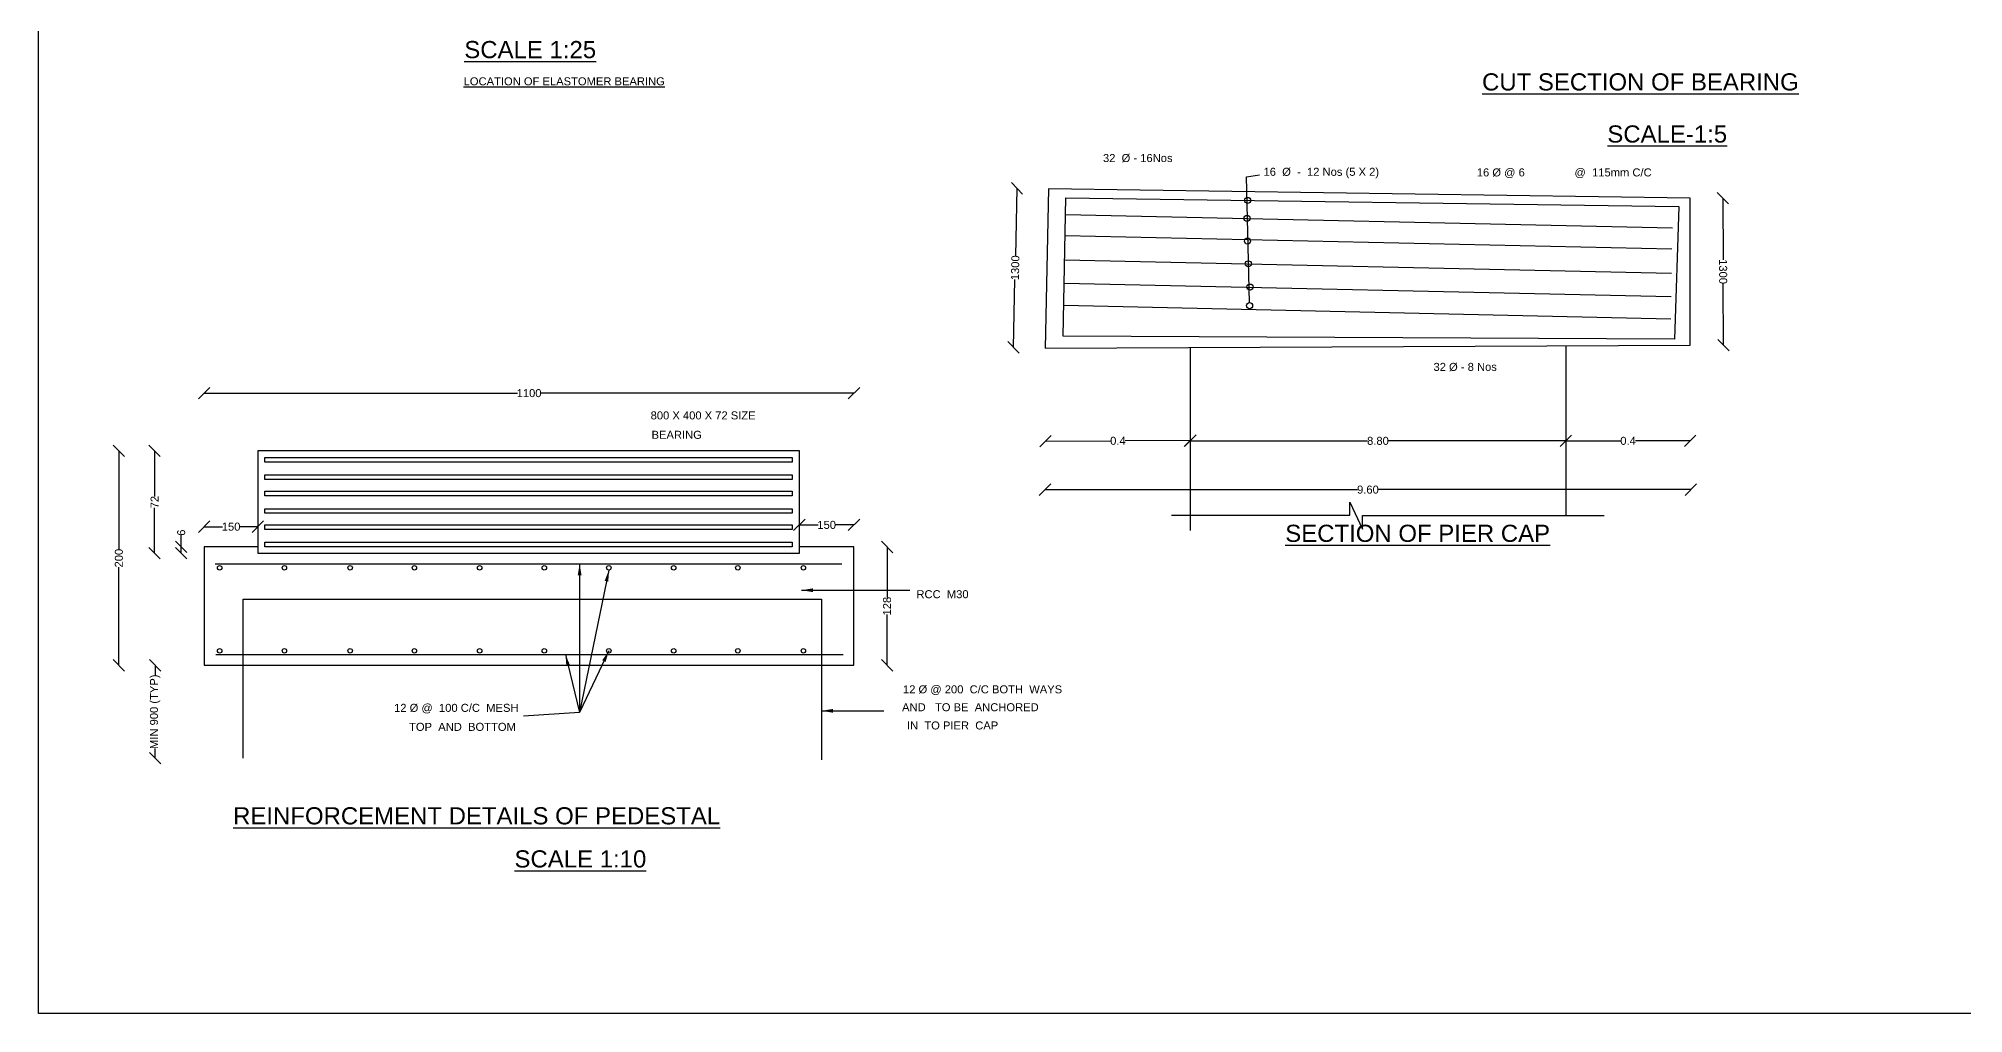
# Model space of a CAD drawing. Header units: millimetres. Extents: x 14844 to 22662, y 9932 to 15488.
# Drawn here: x 14844 to 19896, y 9932 to 12489 of the extents above; entities that cross this region are included whole.
import ezdxf

# ---------------------------------------------------------------- set-up
doc = ezdxf.new("R2010")
doc.units = ezdxf.units.MM
doc.header["$MEASUREMENT"] = 0
for name, color, linetype in [('DIMENSIONS', 7, 'Continuous'), ('DRAWING', 7, 'Continuous'), ('TEXT', 7, 'Continuous')]:
    doc.layers.add(name, color=color, linetype=linetype)
doc.styles.get("Standard").update_dxf_attribs({"font": 'arial.ttf', "height": 21})
doc.dimstyles.get("Standard").update_dxf_attribs({"dimtxt": 21, "dimasz": 30, "dimexe": 0.18, "dimexo": 0.0625, "dimgap": 0.09, "dimtad": 0, "dimdec": 0, "dimzin": 0, "dimdsep": 46, "dimtxsty": 'Standard', "dimblk": 'OBLIQUE', "dimcen": 0.09, "dimse1": 1, "dimse2": 1, "dimadec": 0, "dimazin": 0, "dimtfac": 1, "dimtdec": 0, "dimtofl": 0, "dimtmove": 0, "dimatfit": 3, "dimfxl": 1, "dimtolj": 1, "dimtzin": 0, "dimarcsym": 0})

# ---------------------------------------------------------------- blocks, each defined once
blk = doc.blocks.new('_Oblique')
at = {"color": 0, "linetype": 'ByBlock', "lineweight": -2}
blk.add_line((-0.5, -0.5), (0.5, 0.5), dxfattribs=at)
blk = doc.blocks.new('*D45')
at = {"layer": 'Defpoints', "color": 0}
for p in [(17494.2, 12094.3), (17402.7, 11678.7), (17485.3, 11676.9)]:
    blk.add_point(p, dxfattribs=at)
at = {"layer": 'DIMENSIONS', "color": 0, "lineweight": -2}
for p, q in [((17411.6, 12096.1), (17407.8, 11917.8)), ((17402.7, 11678.7), (17406.5, 11856.9))]:
    blk.add_line(p, q, dxfattribs=at)
at = {"layer": 'DIMENSIONS', "color": 0, "lineweight": -2, "xscale": 30, "yscale": 30, "zscale": 30}
for p, rotation in [((17411.6, 12096.1), 88.77527806676046), ((17402.7, 11678.7), 268.7752780667604)]:
    blk.add_blockref('_Oblique', p, dxfattribs=dict(at, rotation=rotation))
at = {"layer": 'DIMENSIONS', "color": 0, "insert": (17407.1, 11887.4), "char_height": 21, "attachment_point": 5, "rotation": 88.7753}
blk.add_mtext('\\A1;1300', dxfattribs=at)
blk = doc.blocks.new('*D46')
at = {"layer": 'Defpoints', "color": 0}
for p in [(19178.6, 12069.9), (19180.3, 11684.5), (19265.8, 11684.8)]:
    blk.add_point(p, dxfattribs=at)
at = {"layer": 'DIMENSIONS', "color": 0, "lineweight": -2}
for p, q in [((19264.1, 12070.2), (19264.8, 11908)), ((19265.8, 11684.8), (19265.1, 11847.1))]:
    blk.add_line(p, q, dxfattribs=at)
at = {"layer": 'DIMENSIONS', "color": 0, "lineweight": -2, "xscale": 30, "yscale": 30, "zscale": 30}
for p, rotation in [((19264.1, 12070.2), 90.25496948675372), ((19265.8, 11684.8), 270.2549694867537)]:
    blk.add_blockref('_Oblique', p, dxfattribs=dict(at, rotation=rotation))
at = {"layer": 'DIMENSIONS', "color": 0, "insert": (19264.9, 11877.5), "char_height": 21, "attachment_point": 5, "rotation": 270.255}
blk.add_mtext('\\A1;1300', dxfattribs=at)
blk = doc.blocks.new('*D47')
at = {"layer": 'Defpoints', "color": 0}
for p in [(17485.3, 11676.9), (17865.9, 11678.6), (17866.9, 11434.6)]:
    blk.add_point(p, dxfattribs=at)
at = {"layer": 'DIMENSIONS', "color": 0, "lineweight": -2}
for p, q in [((17486.3, 11432.9), (17657.5, 11433.6)), ((17866.9, 11434.6), (17695.8, 11433.8))]:
    blk.add_line(p, q, dxfattribs=at)
at = {"layer": 'DIMENSIONS', "color": 0, "lineweight": -2, "xscale": 30, "yscale": 30, "zscale": 30}
for p, rotation in [((17486.3, 11432.9), 180.2549694867535), ((17866.9, 11434.6), 0.2549694867534894)]:
    blk.add_blockref('_Oblique', p, dxfattribs=dict(at, rotation=rotation))
at = {"layer": 'DIMENSIONS', "color": 0, "insert": (17676.6, 11433.7), "char_height": 21, "attachment_point": 5, "rotation": 0.255}
blk.add_mtext('\\A1;0.4', dxfattribs=at)
blk = doc.blocks.new('*D48')
at = {"layer": 'Defpoints', "color": 0}
for p in [(17865.9, 11433.5), (18852.3, 11433.5), (18852.3, 11433.5)]:
    blk.add_point(p, dxfattribs=at)
at = {"layer": 'DIMENSIONS', "color": 0, "lineweight": -2}
for p, q in [((17865.9, 11433.5), (18331.8, 11433.5)), ((18852.3, 11433.5), (18386.4, 11433.5))]:
    blk.add_line(p, q, dxfattribs=at)
at = {"layer": 'DIMENSIONS', "color": 0, "lineweight": -2, "xscale": 30, "yscale": 30, "zscale": 30, "rotation": 180}
blk.add_blockref('_Oblique', (17865.9, 11433.5), dxfattribs=at)
at = {"layer": 'DIMENSIONS', "color": 0, "lineweight": -2, "xscale": 30, "yscale": 30, "zscale": 30}
blk.add_blockref('_Oblique', (18852.3, 11433.5), dxfattribs=at)
at = {"layer": 'DIMENSIONS', "color": 0, "insert": (18359.1, 11433.5), "char_height": 21, "attachment_point": 5}
blk.add_mtext('\\A1;8.80', dxfattribs=at)
blk = doc.blocks.new('*D49')
at = {"layer": 'Defpoints', "color": 0}
for p in [(19178.6, 11684.4), (18852.3, 11433.5), (19178.6, 11433.5)]:
    blk.add_point(p, dxfattribs=at)
at = {"layer": 'DIMENSIONS', "color": 0, "lineweight": -2}
for p, q in [((18852.3, 11433.5), (18996.3, 11433.5)), ((19178.6, 11433.5), (19034.6, 11433.5))]:
    blk.add_line(p, q, dxfattribs=at)
at = {"layer": 'DIMENSIONS', "color": 0, "lineweight": -2, "xscale": 30, "yscale": 30, "zscale": 30, "rotation": 180}
blk.add_blockref('_Oblique', (18852.3, 11433.5), dxfattribs=at)
at = {"layer": 'DIMENSIONS', "color": 0, "lineweight": -2, "xscale": 30, "yscale": 30, "zscale": 30}
blk.add_blockref('_Oblique', (19178.6, 11433.5), dxfattribs=at)
at = {"layer": 'DIMENSIONS', "color": 0, "insert": (19015.5, 11433.5), "char_height": 21, "attachment_point": 5}
blk.add_mtext('\\A1;0.4', dxfattribs=at)
blk = doc.blocks.new('*D50')
at = {"layer": 'Defpoints', "color": 0}
for p in [(17485.3, 11676.9), (19180.3, 11684.5), (19180.3, 11305.6)]:
    blk.add_point(p, dxfattribs=at)
at = {"layer": 'DIMENSIONS', "color": 0, "lineweight": -2}
for p, q in [((17485.3, 11305.6), (18305.4, 11305.6)), ((19180.3, 11305.6), (18360.1, 11305.6))]:
    blk.add_line(p, q, dxfattribs=at)
at = {"layer": 'DIMENSIONS', "color": 0, "lineweight": -2, "xscale": 30, "yscale": 30, "zscale": 30, "rotation": 180}
blk.add_blockref('_Oblique', (17485.3, 11305.6), dxfattribs=at)
at = {"layer": 'DIMENSIONS', "color": 0, "lineweight": -2, "xscale": 30, "yscale": 30, "zscale": 30}
blk.add_blockref('_Oblique', (19180.3, 11305.6), dxfattribs=at)
at = {"layer": 'DIMENSIONS', "color": 0, "insert": (18332.8, 11305.6), "char_height": 21, "attachment_point": 5}
blk.add_mtext('\\A1;9.60', dxfattribs=at)
blk = doc.blocks.new('*D51')
at = {"layer": 'Defpoints', "color": 0}
for p in [(16983.9, 11558.6), (15278.6, 11155.8), (16983.9, 11155.3)]:
    blk.add_point(p, dxfattribs=at)
at = {"layer": 'DIMENSIONS', "color": 0, "lineweight": -2}
for p, q in [((15278.6, 11558.6), (16100.8, 11558.6)), ((16983.9, 11558.6), (16161.7, 11558.6))]:
    blk.add_line(p, q, dxfattribs=at)
at = {"layer": 'DIMENSIONS', "color": 0, "lineweight": -2, "xscale": 30, "yscale": 30, "zscale": 30, "rotation": 180}
blk.add_blockref('_Oblique', (15278.6, 11558.6), dxfattribs=at)
at = {"layer": 'DIMENSIONS', "color": 0, "lineweight": -2, "xscale": 30, "yscale": 30, "zscale": 30}
blk.add_blockref('_Oblique', (16983.9, 11558.6), dxfattribs=at)
at = {"layer": 'DIMENSIONS', "color": 0, "insert": (16131.2, 11558.6), "char_height": 21, "attachment_point": 5}
blk.add_mtext('\\A1;1100', dxfattribs=at)
blk = doc.blocks.new('*D52')
at = {"layer": 'Defpoints', "color": 0}
for p in [(15419.6, 11208.4), (15278.6, 11155.8), (15419.6, 11155.8)]:
    blk.add_point(p, dxfattribs=at)
at = {"layer": 'DIMENSIONS', "color": 0, "lineweight": -2}
for p, q in [((15278.6, 11208.4), (15326.8, 11208.4)), ((15419.6, 11208.4), (15371.4, 11208.4))]:
    blk.add_line(p, q, dxfattribs=at)
at = {"layer": 'DIMENSIONS', "color": 0, "lineweight": -2, "xscale": 30, "yscale": 30, "zscale": 30, "rotation": 180}
blk.add_blockref('_Oblique', (15278.6, 11208.4), dxfattribs=at)
at = {"layer": 'DIMENSIONS', "color": 0, "lineweight": -2, "xscale": 30, "yscale": 30, "zscale": 30}
blk.add_blockref('_Oblique', (15419.6, 11208.4), dxfattribs=at)
at = {"layer": 'DIMENSIONS', "color": 0, "insert": (15349.1, 11208.4), "char_height": 21, "attachment_point": 5}
blk.add_mtext('\\A1;150', dxfattribs=at)
blk = doc.blocks.new('*D53')
at = {"layer": 'Defpoints', "color": 0}
for p in [(15218.3, 11138.9), (15419.6, 11155.8), (15419.6, 11138.9)]:
    blk.add_point(p, dxfattribs=at)
at = {"layer": 'DIMENSIONS', "color": 0, "lineweight": -2}
for p, q in [((15218.3, 11155.8), (15218.3, 11185.8)), ((15218.3, 11138.9), (15218.3, 11155.8))]:
    blk.add_line(p, q, dxfattribs=at)
at = {"layer": 'DIMENSIONS', "color": 0, "lineweight": -2, "xscale": 30, "yscale": 30, "zscale": 30}
for p, rotation in [((15218.3, 11155.8), 90), ((15218.3, 11138.9), 270)]:
    blk.add_blockref('_Oblique', p, dxfattribs=dict(at, rotation=rotation))
at = {"layer": 'DIMENSIONS', "color": 0, "insert": (15218.3, 11192.8), "char_height": 21, "attachment_point": 5, "rotation": 90}
blk.add_mtext('\\A1;6', dxfattribs=at)
blk = doc.blocks.new('*D54')
at = {"layer": 'Defpoints', "color": 0}
for p in [(15148.3, 11407.1), (15419.6, 11407.1), (15419.6, 11138.9)]:
    blk.add_point(p, dxfattribs=at)
at = {"layer": 'DIMENSIONS', "color": 0, "lineweight": -2}
for p, q in [((15148.3, 11407.1), (15148.3, 11288)), ((15148.3, 11138.9), (15148.3, 11258.1))]:
    blk.add_line(p, q, dxfattribs=at)
at = {"layer": 'DIMENSIONS', "color": 0, "lineweight": -2, "xscale": 30, "yscale": 30, "zscale": 30}
for p, rotation in [((15148.3, 11407.1), 90), ((15148.3, 11138.9), 270)]:
    blk.add_blockref('_Oblique', p, dxfattribs=dict(at, rotation=rotation))
at = {"layer": 'DIMENSIONS', "color": 0, "insert": (15148.3, 11273), "char_height": 21, "attachment_point": 5, "rotation": 90}
blk.add_mtext('\\A1;72', dxfattribs=at)
blk = doc.blocks.new('*D55')
at = {"layer": 'Defpoints', "color": 0}
for p in [(15419.6, 11407.1), (15054.6, 10844.9), (15278.6, 10844.9)]:
    blk.add_point(p, dxfattribs=at)
at = {"layer": 'DIMENSIONS', "color": 0, "lineweight": -2}
for p, q in [((15054.6, 11407.1), (15054.6, 11149.5)), ((15054.6, 10844.9), (15054.6, 11102.6))]:
    blk.add_line(p, q, dxfattribs=at)
at = {"layer": 'DIMENSIONS', "color": 0, "lineweight": -2, "xscale": 30, "yscale": 30, "zscale": 30}
for p, rotation in [((15054.6, 11407.1), 90), ((15054.6, 10844.9), 270)]:
    blk.add_blockref('_Oblique', p, dxfattribs=dict(at, rotation=rotation))
at = {"layer": 'DIMENSIONS', "color": 0, "insert": (15054.6, 11126), "char_height": 21, "attachment_point": 5, "rotation": 90}
blk.add_mtext('\\A1;200', dxfattribs=at)
blk = doc.blocks.new('*D56')
at = {"layer": 'Defpoints', "color": 0}
for p in [(16983.9, 11213.1), (16840.5, 11155.3), (16983.9, 11155.3)]:
    blk.add_point(p, dxfattribs=at)
at = {"layer": 'DIMENSIONS', "color": 0, "lineweight": -2}
for p, q in [((16840.5, 11213.1), (16889.9, 11213.1)), ((16983.9, 11213.1), (16934.5, 11213.1))]:
    blk.add_line(p, q, dxfattribs=at)
at = {"layer": 'DIMENSIONS', "color": 0, "lineweight": -2, "xscale": 30, "yscale": 30, "zscale": 30, "rotation": 180}
blk.add_blockref('_Oblique', (16840.5, 11213.1), dxfattribs=at)
at = {"layer": 'DIMENSIONS', "color": 0, "lineweight": -2, "xscale": 30, "yscale": 30, "zscale": 30}
blk.add_blockref('_Oblique', (16983.9, 11213.1), dxfattribs=at)
at = {"layer": 'DIMENSIONS', "color": 0, "insert": (16912.2, 11213.1), "char_height": 21, "attachment_point": 5}
blk.add_mtext('\\A1;150', dxfattribs=at)
blk = doc.blocks.new('*D57')
at = {"layer": 'Defpoints', "color": 0}
for p in [(16983.9, 11155.3), (16983.9, 10844.9), (17070.8, 10844.9)]:
    blk.add_point(p, dxfattribs=at)
at = {"layer": 'DIMENSIONS', "color": 0, "lineweight": -2}
for p, q in [((17070.8, 11155.3), (17070.8, 11022.4)), ((17070.8, 10844.9), (17070.8, 10977.8))]:
    blk.add_line(p, q, dxfattribs=at)
at = {"layer": 'DIMENSIONS', "color": 0, "lineweight": -2, "xscale": 30, "yscale": 30, "zscale": 30}
for p, rotation in [((17070.8, 11155.3), 90), ((17070.8, 10844.9), 270)]:
    blk.add_blockref('_Oblique', p, dxfattribs=dict(at, rotation=rotation))
at = {"layer": 'DIMENSIONS', "color": 0, "insert": (17070.8, 11000.1), "char_height": 21, "attachment_point": 5, "rotation": 90}
blk.add_mtext('\\A1;128', dxfattribs=at)
blk = doc.blocks.new('*D58')
at = {"layer": 'Defpoints', "color": 0}
for p in [(15278.6, 10844.9), (15149.9, 10601.6), (15380.8, 10601.6)]:
    blk.add_point(p, dxfattribs=at)
at = {"layer": 'DIMENSIONS', "color": 0, "lineweight": -2}
for p, q in [((15149.9, 10844.9), (15149.9, 10819.5)), ((15149.9, 10601.6), (15149.9, 10627))]:
    blk.add_line(p, q, dxfattribs=at)
at = {"layer": 'DIMENSIONS', "color": 0, "lineweight": -2, "xscale": 30, "yscale": 30, "zscale": 30}
for p, rotation in [((15149.9, 10844.9), 90), ((15149.9, 10601.6), 270)]:
    blk.add_blockref('_Oblique', p, dxfattribs=dict(at, rotation=rotation))
at = {"layer": 'DIMENSIONS', "color": 0, "insert": (15149.9, 10723.2), "char_height": 21, "attachment_point": 5, "rotation": 90}
blk.add_mtext('\\A1;MIN 900 (TYP)', dxfattribs=at)

msp = doc.modelspace()

# ---------------------------------------------------------------- linework, layer by layer
at = {"layer": 'DIMENSIONS', "color": 0}
msp.add_lwpolyline([(16263.9, 10721.5), (16116.6, 10711.5)], dxfattribs=at)
at = {"layer": 'DRAWING', "color": 0}
for points in [[(14843.6, 15487.7), (22662, 15487.7), (22662, 9932), (14843.6, 9932)], [(15419.6, 11138.9), (16840.5, 11138.9), (16840.5, 11407.1), (15419.6, 11407.1)], [(15437.4, 11390.3), (16821.3, 11390.3), (16821.3, 11378.1), (15437.4, 11378.1)], [(15437.4, 11344.7), (16821.3, 11344.7), (16821.3, 11332.5), (15437.4, 11332.5)], [(15437.4, 11301.3), (16821.3, 11301.3), (16821.3, 11289.1), (15437.4, 11289.1)], [(15437.4, 11255.7), (16821.3, 11255.7), (16821.3, 11243.5), (15437.4, 11243.5)], [(15437.4, 11213.1), (16821.3, 11213.1), (16821.3, 11200.9), (15437.4, 11200.9)], [(15437.4, 11167.8), (16821.3, 11167.8), (16821.3, 11155.6), (15437.4, 11155.6)]]:
    msp.add_lwpolyline(points, close=True, dxfattribs=at)
for points in [[(18022.2, 11796.1), (18014.3, 12125.9), (18048.4, 12131)], [(17485.3, 11676.9), (19178.6, 11684.4), (19178.6, 12069.9), (17494.2, 12094.3), (17485.3, 11676.9)], [(17533, 11708.1), (17539.8, 12070.5)], [(17539.8, 12070.5), (19149.1, 12048.5), (19137.6, 11700), (17533, 11708.1)], [(17539, 12027.3), (19131.9, 11992)], [(17537.9, 11972.5), (19130.8, 11937.2)], [(17536.7, 11908.5), (19129.6, 11873.2)], [(17535.6, 11847.5), (19128.5, 11812.2)], [(17534.5, 11789.1), (19127.4, 11753.8)], [(17865.9, 11678.6), (17865.9, 11198.5)], [(18852.3, 11683), (18852.3, 11238.2)], [(17817, 11239), (18285.2, 11239), (18285.2, 11272.6), (18318.8, 11202.3), (18318.8, 11238.2), (18952.4, 11238.2)], [(15419.6, 11155.8), (15278.6, 11155.8), (15278.6, 10844.9), (16983.9, 10844.9), (16983.9, 11155.3), (16840.5, 11155.3)], [(15307.3, 11111.2), (16952.2, 11111.2)], [(15380.8, 10601.6), (15380.8, 11018.6), (16899, 11018.6), (16899, 10597.4)], [(15309.1, 10873.2), (16955.1, 10873.2)]]:
    msp.add_lwpolyline(points, dxfattribs=at)
for centre, radius in [((18015.7, 12016.8), 8.01), ((18017, 12064), 8.01), ((18016.7, 11957.3), 8.01), ((18018.9, 11897.8), 8.01), ((18023.3, 11836.7), 8.01), ((18022.2, 11788.1), 8.01), ((15319.1, 11100.7), 5.87), ((15489.1, 11100.7), 5.87), ((15661.5, 11100.7), 5.87), ((15830.2, 11100.7), 5.87), ((16001.5, 11100.7), 5.87), ((16171.1, 11100.7), 5.87), ((16340.5, 11100.7), 5.87), ((16510.8, 11100.7), 5.87), ((16679, 11100.7), 5.87), ((16851.2, 11100.7), 5.87), ((15319.1, 10883.1), 5.87), ((15489.1, 10883.1), 5.87), ((15661.5, 10883.1), 5.87), ((15830.2, 10883.1), 5.87), ((16001.5, 10883.1), 5.87), ((16171.1, 10883.1), 5.87), ((16340.5, 10883.1), 5.87), ((16510.8, 10883.1), 5.87), ((16679, 10883.1), 5.87), ((16851.2, 10883.1), 5.87)]:
    msp.add_circle(centre, radius, dxfattribs=at)

# ---------------------------------------------------------------- texts
at = {"layer": 'TEXT', "color": 0}
for s, height, p in [('%%USCALE 1:25', 45, (15961.2, 12437.1)), ('%%ULOCATION OF ELASTOMER BEARING', 21, (15959.4, 12365.9)), ('%%UCUT SECTION OF BEARING', 45, (18632.3, 12352.4)), ('%%USCALE-1:5', 45, (18961.1, 12215.8)), ('32  Ø - 16Nos', 21, (17637.4, 12164.7)), ('16  Ø  -  12 Nos (5 X 2)', 21, (18058.8, 12128.6)), ('16 Ø @ 6                @  115mm C/C', 21, (18618.5, 12127)), ('32 Ø - 8 Nos', 21, (18504.9, 11617)), ('800 X 400 X 72 SIZE', 21, (16450.2, 11489.8)), ('BEARING', 21, (16452.7, 11438.9)), ('%%USECTION OF PIER CAP', 45, (18115.8, 11168.6)), ('RCC  M30', 21, (17147.8, 11020.9)), ('12 Ø @ 200  C/C BOTH  WAYS', 21, (17112.5, 10771.4)), ('12 Ø @  100 C/C  MESH', 21, (15776.9, 10722.9)), ('AND   TO BE  ANCHORED', 21, (17110.1, 10724.5)), ('TOP  AND  BOTTOM', 21, (15816.2, 10673.1)), ('IN  TO PIER  CAP', 21, (17122.9, 10676.8)), ('%%UREINFORCEMENT DETAILS OF PEDESTAL', 45, (15354.4, 10427.8)), ('%%USCALE 1:10', 45, (16092.9, 10314.8))]:
    msp.add_text(s, height=height, dxfattribs=at).set_placement(p)

# ---------------------------------------------------------------- dimensions: what is measured, and where the dimension line sits
at = {"layer": 'DIMENSIONS', "color": 0}
for p1, p2, distance, text, picture, middle in [((17494.2, 12094.3), (17485.3, 11676.9), -82.6, '1300', '*D45', (17407.1, 11887.4)), ((19178.6, 12069.9), (19180.3, 11684.5), 85.5, '1300', '*D46', (19264.9, 11877.5)), ((17485.3, 11676.9), (17865.9, 11678.6), -244, '0.4', '*D47', (17676.6, 11433.7)), ((17865.9, 11433.5), (18852.3, 11433.5), 0, '8.80', '*D48', (18359.1, 11433.5))]:
    dim = msp.add_aligned_dim(p1=p1, p2=p2, distance=distance, text=text, dimstyle='Standard', dxfattribs=at)
    dim.commit()
    dim.dimension.update_dxf_attribs({"geometry": picture, "text_midpoint": middle})
for base, p1, p2, text, picture, middle in [((19180.3, 11305.6), (17485.3, 11676.9), (19180.3, 11684.5), '9.60', '*D50', (18332.8, 11305.6)), ((19178.6, 11433.5), (18852.3, 11433.5), (19178.6, 11684.4), '0.4', '*D49', (19015.5, 11433.5)), ((16983.9, 11558.6), (15278.6, 11155.8), (16983.9, 11155.3), '1100', '*D51', (16131.2, 11558.6)), ((15419.6, 11208.4), (15278.6, 11155.8), (15419.6, 11155.8), '150', '*D52', (15349.1, 11208.4)), ((16983.9, 11213.1), (16840.5, 11155.3), (16983.9, 11155.3), '150', '*D56', (16912.2, 11213.1))]:
    dim = msp.add_linear_dim(base=base, p1=p1, p2=p2, text=text, dimstyle='Standard', dxfattribs=at)
    dim.commit()
    dim.dimension.update_dxf_attribs({"geometry": picture, "text_midpoint": middle})
for base, p1, p2, text, picture, middle in [((15054.6, 10844.9), (15419.6, 11407.1), (15278.6, 10844.9), '200', '*D55', (15054.6, 11126)), ((15148.3, 11407.1), (15419.6, 11138.9), (15419.6, 11407.1), '72', '*D54', (15148.3, 11273)), ((17070.8, 10844.9), (16983.9, 11155.3), (16983.9, 10844.9), '128', '*D57', (17070.8, 11000.1)), ((15149.9, 10601.6), (15278.6, 10844.9), (15380.8, 10601.6), 'MIN 900 (TYP)', '*D58', (15149.9, 10723.2))]:
    dim = msp.add_linear_dim(base=base, p1=p1, p2=p2, angle=90, text=text, dimstyle='Standard', dxfattribs=at)
    dim.commit()
    dim.dimension.update_dxf_attribs({"geometry": picture, "text_midpoint": middle})
dim = msp.add_linear_dim(base=(15218.3, 11138.9), p1=(15419.6, 11155.8), p2=(15419.6, 11138.9), angle=90, text='6', dimstyle='Standard', dxfattribs=at)
dim.commit()
dim.dimension.update_dxf_attribs({"geometry": '*D53', "text_midpoint": (15218.3, 11192.8), "dimtype": 160})

# ---------------------------------------------------------------- leaders
for points in [[(16263.9, 11111.2), (16263.9, 10721.5)], [(16340.5, 11094.8), (16263.9, 10721.5)], [(16846.3, 11041.9), (17130.8, 11041.9)], [(16226.7, 10873.2), (16263.9, 10721.5)], [(16340.5, 10883.1), (16263.9, 10721.5)], [(16899, 10725.6), (17062, 10725.6)]]:
    msp.add_leader(points, dimstyle='Standard', override={"dimgap": 0.09, "dimtad": 0}, dxfattribs=at)

doc.saveas('drawing.dxf')
